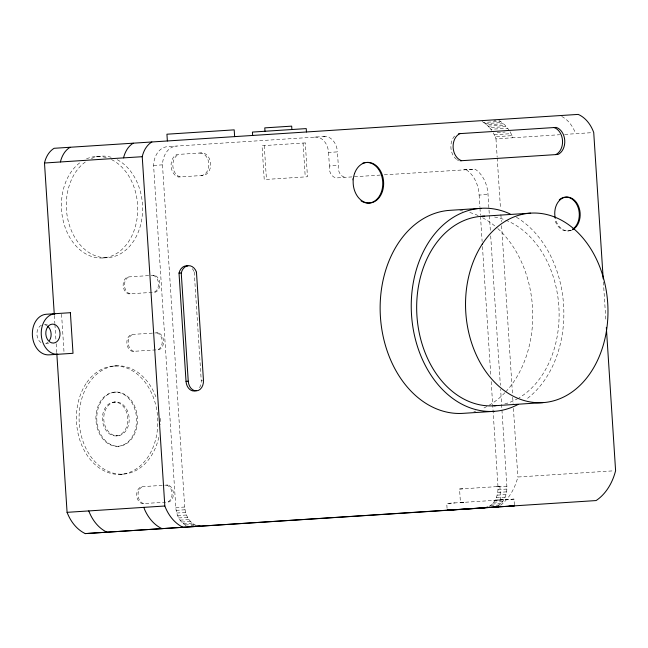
<?xml version="1.0" encoding="UTF-8"?>
<svg xmlns="http://www.w3.org/2000/svg" width="648" height="648" viewBox="0 0 648 648"><rect width="100%" height="100%" fill="white"/><g stroke="black" fill="none" stroke-linecap="round" stroke-linejoin="round"><path stroke-width="0.49" stroke-dasharray="3.24 2.43" d="M489.151 506.347C495.809 502.459 498.369 494.116 497.988 486.778L491.135 380.797M497.397 506.161C504.476 502.419 507.295 493.792 506.882 486.203L500.612 389.302M497.194 132.581L505.108 132.046M493.233 132.84L495.177 136.777L512.009 135.643L512.803 137.765L559.678 134.727M463.806 502.346L460.436 502.565L459.562 489.029L499.924 486.421L500.45 499.973M447.063 508.283L446.747 503.447L455.034 502.913M460.436 502.565L465.41 502.24M514.39 504.897L514.01 499.098L491.856 500.531M482.128 121.524L483.74 122.472L500.531 121.379L505.011 125.129L508.931 129.883M483.74 122.472L486.81 124.805L503.601 123.711M325.085 136.469L167.532 146.659A20.347 15.236 86.3 0 0 153.592 165.426L175.811 507.611C176.313 514.763 179.715 522.474 186.511 525.633M486.81 124.805L489.621 127.672L506.42 126.563M96.277 156.468L101.161 156.152M494.254 134.768L511.053 133.666L512.009 135.643M564.667 134.403L591.721 132.67M495.177 136.777L495.987 138.866L512.803 137.765M314.539 137.149A16.224 12.15 86.3 0 1 328.544 152.458L337.422 151.883L338.305 165.418A9.68 7.25 86.3 0 0 346.048 177.293M153.592 165.426L162.478 164.851A20.347 15.236 86.3 0 1 176.418 146.084M328.536 152.458L329.411 165.993L338.305 165.418M380.246 175.082L337.163 177.868A9.68 7.25 86.3 0 1 329.411 165.993M384.272 174.822L475.13 169.193A29.379 22.008 86.3 0 1 488.017 194.497L490.431 231.838M463.903 169.671L475.13 169.193M466.244 169.776A29.379 22.008 86.3 0 1 479.131 195.072L488.017 194.497M102.838 257.969L107.73 257.653M567.672 230.98L568.555 230.915M192.213 268.661A11.024 8.254 86.3 0 1 194.23 272.103L196.449 271.958M44.404 324.632L47.361 324.437M45.627 343.578L48.592 343.383M113.611 366.031L116.276 365.861M199.471 387.69A10.174 7.622 86.3 0 0 201.228 380.368L203.456 380.222M114.485 392.137L115.376 392.081M114.048 402.068L115.385 401.987M116.235 435.91A16.953 12.701 86.3 0 0 125.566 409.82A16.953 12.701 86.3 0 0 103.623 411.237A16.953 12.701 86.3 0 0 116.235 435.91L117.572 435.82A16.953 12.701 86.3 0 0 126.903 409.73A16.953 12.701 86.3 0 0 104.952 411.148A16.953 12.701 86.3 0 0 117.572 435.82M117.993 446.278A27.127 20.315 86.3 0 0 132.921 404.538A27.127 20.315 86.3 0 0 97.808 406.806A27.127 20.315 86.3 0 0 117.993 446.278L118.876 446.213A27.127 20.315 86.3 0 0 133.812 404.474A27.127 20.315 86.3 0 0 98.69 406.75A27.127 20.315 86.3 0 0 118.876 446.221M120.617 474.296L123.282 474.125M500.596 505.27A54.732 40.994 86.3 0 0 517.857 477.017L613.583 470.829M175.811 507.611L184.696 507.036C185.198 514.431 188.876 522.393 196.061 525.382M497.988 486.778L506.882 486.203M176.126 510.357L185.012 509.782M498.004 489.629L506.89 489.054M176.726 513.038L185.612 512.463M497.721 492.44L506.606 491.864M177.593 515.589L186.478 515.014M497.146 495.153L506.031 494.578M178.71 517.979L187.596 517.404M496.279 497.721L505.165 497.146M180.055 520.15L188.941 519.575M495.153 500.094L504.039 499.519M181.61 522.069L190.496 521.494M493.784 502.216L502.67 501.641M183.327 523.697L192.213 523.122M492.205 504.055L501.09 503.48M185.198 525.001L194.084 524.426M490.431 505.57L499.316 504.995M191.12 525.698L194.084 525.512M489.621 127.672L490.909 129.284L507.692 128.199M459.562 489.029L462.931 488.811M499.924 486.421L496.554 486.632M500.799 499.948L497.429 500.167M514.01 499.098L446.747 503.447M485.303 123.574L502.062 122.545M488.252 126.174L505.011 125.129M493.962 120.803L495.939 120.682M561.727 116.454C568.49 119.985 573.115 126.644 575.643 133.699M498.895 120.504L500.531 121.379M490.909 129.284L491.719 130.434M510.057 131.722L511.053 133.666M603.393 281.937L605.937 321.303M495.987 138.866L497.162 157.035M497.227 158.039L500.491 208.51M500.88 214.569L501.341 221.64M501.601 225.674L512.438 393.239M512.698 397.273L513.086 403.331M513.419 408.378L517.857 477.017M490.69 235.88L500.353 385.268M479.131 195.072L479.909 207.182M479.974 208.194L480.435 215.258M480.5 216.27L482.128 241.501M482.46 246.548L490.747 374.738M303.053 143.062L305.24 176.896M264.263 145.565L266.45 179.399M194.23 272.103L201.228 380.368M162.478 164.851L184.696 507.036M61.568 314.264L63.998 351.896M54.351 315.471L54.869 323.546M54.934 324.551L55.914 339.698M56.173 343.732L56.765 352.82M459.861 210.551A101.728 76.189 86.3 0 1 462.866 210.956M469.784 212.512A101.728 76.189 86.3 0 1 478.111 215.541M482.647 217.769A101.728 76.189 86.3 0 1 497.162 227.983M497.899 228.647A101.728 76.189 86.3 0 1 505.651 391.943M504.978 392.648A101.728 76.189 86.3 0 1 487.742 406.037M486.867 406.507A101.728 76.189 86.3 0 1 482.468 408.613M475.81 411.043A101.728 76.189 86.3 0 1 473.858 411.593M516.415 217.266A101.728 76.189 86.3 0 1 563.687 306.812A101.728 76.189 86.3 0 1 525.65 399.735M494.521 216.999A94.948 71.11 86.3 0 1 504.881 219.85M505.788 220.199A94.948 71.11 86.3 0 1 558.762 305.216A94.948 71.11 86.3 0 1 519.032 397.856M518.189 398.35A94.948 71.11 86.3 0 1 503.707 404.263M158.809 437.319A54.254 40.638 86.3 0 1 98.091 464.738A54.254 40.638 86.3 0 1 92.51 378.416A54.254 40.638 86.3 0 1 156.249 397.783M160.388 418.373A54.254 40.638 86.3 0 1 160.437 424.456M143.654 503.569A8.691 6.504 86.3 0 1 138.04 495.437A8.691 6.504 86.3 0 1 142.56 486.648M130.094 293.803A8.691 6.504 86.3 0 1 124.473 285.671A8.691 6.504 86.3 0 1 129.001 276.882M133.812 351.321A8.691 6.504 86.3 0 1 128.191 343.189A8.691 6.504 86.3 0 1 132.719 334.4M166.577 485.101A8.732 6.545 86.3 0 1 172.076 493.233A8.732 6.545 86.3 0 1 167.67 502.014M156.735 332.845A8.732 6.545 86.3 0 1 162.227 340.986A8.732 6.545 86.3 0 1 157.829 349.766M153.009 275.335A8.732 6.545 86.3 0 1 158.509 283.476A8.732 6.545 86.3 0 1 154.103 292.248M117.264 159.716A50.86 38.094 86.3 0 1 136.185 236.682A50.86 38.094 86.3 0 1 76.181 239.598A50.86 38.094 86.3 0 1 86.459 161.214M91.433 158.517A50.86 38.094 86.3 0 1 111.116 157.245M111.513 159.594A50.86 38.094 86.3 0 1 131.795 236.002A50.86 38.094 86.3 0 1 71.92 240.837A50.86 38.094 86.3 0 1 80.773 162.081M86.549 158.833A50.86 38.094 86.3 0 1 106.232 157.561M180.103 176.912A11.664 8.74 86.3 0 1 172.862 166.074A11.664 8.74 86.3 0 1 178.646 154.394M323.425 136.574A16.224 12.15 86.3 0 1 337.43 151.883M199.681 153.033A11.283 8.448 86.3 0 1 208.842 163.75A11.283 8.448 86.3 0 1 201.139 175.551M571.803 230.129A16.953 12.701 86.3 0 1 555.506 219.17M41.01 342.606A9.493 7.112 86.3 0 1 36.912 333.388A9.493 7.112 86.3 0 1 41.602 325.134M45.271 324.899A9.493 7.112 86.3 0 1 47.045 325.733M48.106 342.144A9.493 7.112 86.3 0 1 46.454 343.205M352.31 180.201A20.347 15.236 86.3 0 1 352.488 178.459M570.912 230.186A16.953 12.701 86.3 0 1 554.615 219.226M458.654 160.574A14.126 10.579 86.3 0 1 457.229 159.829M456.548 159.359A14.126 10.579 86.3 0 1 455.009 135.61M305.273 142.916L262.043 145.711L264.23 179.545L307.468 176.75L305.273 142.916M201.455 152.92L176.872 154.508A11.664 8.74 86.3 0 0 171.088 166.188A11.664 8.74 86.3 0 0 178.322 177.034L202.913 175.438A11.283 8.448 86.3 0 0 210.624 163.636A11.283 8.448 86.3 0 0 201.455 152.92M154.346 275.246L127.664 276.971A8.691 6.504 86.3 0 0 123.144 285.76A8.691 6.504 86.3 0 0 128.758 293.892L155.439 292.167A8.732 6.545 86.3 0 0 159.845 283.387A8.732 6.545 86.3 0 0 154.346 275.246M158.063 332.764L131.382 334.49A8.691 6.504 86.3 0 0 126.862 343.278A8.691 6.504 86.3 0 0 132.476 351.41L159.157 349.677A8.732 6.545 86.3 0 0 163.563 340.905A8.732 6.545 86.3 0 0 158.063 332.764M167.913 485.012L141.232 486.737A8.691 6.504 86.3 0 0 136.704 495.526A8.691 6.504 86.3 0 0 142.325 503.658L169.007 501.933A8.732 6.545 86.3 0 0 173.405 493.152A8.732 6.545 86.3 0 0 167.913 485.012M85.965 383.729A54.254 40.638 86.3 0 0 109.998 473.137A54.254 40.638 86.3 0 0 155.374 403.623A54.254 40.638 86.3 0 0 85.965 383.729"/><path stroke-width="0.97" d="M54.286 314.458L44.493 163.029L60.41 161.968C61.746 156.152 64.857 150.449 70.065 147.266M60.41 161.968L123.533 157.877C124.959 152.078 127.996 146.383 133.204 143.184M67.076 512.333A41.261 30.902 86.3 0 0 85.269 533.596L484.364 507.919L487.831 506.995M495.364 506.947L496.716 506.42M494.659 507.084L493.25 507.344L498.361 506.882M458.646 133.707L556.178 127.405A14.086 10.546 86.3 0 1 564.748 140.438A14.086 10.546 86.3 0 1 557.936 154.467L460.137 160.793M480.978 208.324L449.882 210.333A101.728 76.189 86.3 0 0 380.416 316.751A101.728 76.189 86.3 0 0 463.012 413.351L494.108 411.326M481.756 216.311L530.631 213.151M196.231 390.533A10.174 7.622 86.3 0 1 186.025 381.348L179.018 273.083L181.246 272.938A11.024 8.254 86.3 0 1 188.406 265.68A11.024 8.254 86.3 0 1 196.449 271.958L203.456 380.222A10.174 7.622 86.3 0 1 196.506 390.866A10.174 7.622 86.3 0 1 188.244 381.21L181.246 272.938M186.025 381.348L188.244 381.21M494.011 405.778L542.886 402.619M183.011 527.27A41.261 30.902 86.3 0 1 164.819 506.007L67.076 512.333L56.83 353.832M195.137 526.168L200.175 526.192L189.216 526.549M486.478 507.522L493.387 507.076M85.269 533.596L596.103 500.564A54.732 40.994 86.3 0 0 615.6 470.699L606.334 327.361M452.798 509.855L447.185 510.219L514.447 505.861L508.834 506.226M123.533 157.877L142.236 156.703A24.697 18.5 86.3 0 1 151.851 141.977M88.736 510.932L89.764 513.337A41.261 30.91 86.3 0 0 106.961 532.194M143.848 507.368L144.739 509.782A41.261 30.91 86.3 0 0 161.935 528.638M603.199 278.907L593.73 132.54A33.178 24.851 86.3 0 0 578.219 114.404L54.108 148.295A24.697 18.5 86.3 0 0 44.493 163.029M306.455 131.981L306.237 128.596L252.428 132.079L252.647 135.456M291.892 129.527L291.673 126.141L264.773 127.883L264.991 131.261M234.633 136.623L234.195 129.859L166.933 134.209L167.37 140.972M142.236 156.703L164.827 506.007M517.971 404.498A101.728 76.189 86.3 0 1 411.35 311.558A101.728 76.189 86.3 0 1 510.122 213.945M495.947 405.632A94.948 71.11 86.3 0 1 416.883 314.985A94.948 71.11 86.3 0 1 484.68 216.189M555.295 218.327A16.953 12.701 86.3 0 1 563.282 197.802A16.953 12.701 86.3 0 1 579.304 208.413A16.953 12.701 86.3 0 1 572.573 229.765M179.018 273.083A11.024 8.254 86.3 0 1 187.807 265.931M461.611 160.696A14.126 10.579 86.3 0 1 453.138 147.655A14.126 10.579 86.3 0 1 459.861 133.626M57.81 354.286A20.347 15.236 86.3 0 1 41.286 334.967A20.347 15.236 86.3 0 1 55.177 313.681M47.596 326.147A9.493 7.112 86.3 0 1 49.475 340.54M362.305 163.409A20.347 15.236 86.3 0 1 382.757 184.437A20.347 15.236 86.3 0 1 361.041 200.84M559.289 199.819A16.953 12.701 86.3 0 1 562.237 197.932M563.023 197.624A16.953 12.701 86.3 0 1 564.659 197.227M565.477 197.138A16.953 12.701 86.3 0 1 578.794 209.952A16.953 12.701 86.3 0 1 572.435 229.376M553.959 127.543A14.086 10.546 86.3 0 1 562.521 140.584A14.086 10.546 86.3 0 1 555.709 154.613M70.389 312.701L46.291 314.264A20.347 15.236 86.3 0 0 32.4 335.543A20.347 15.236 86.3 0 0 48.924 354.861L73.013 353.306L70.389 312.701M482.25 244.126A94.948 71.11 86.3 0 0 524.305 400.594A94.948 71.11 86.3 0 0 603.717 278.94A94.948 71.11 86.3 0 0 482.25 244.126M354.578 173.405A20.347 15.236 86.3 0 0 369.716 203.01A20.347 15.236 86.3 0 0 380.911 171.704A20.347 15.236 86.3 0 0 354.578 173.405M47.466 327.216A9.493 7.112 86.3 0 0 51.67 342.865A9.493 7.112 86.3 0 0 59.608 330.699A9.493 7.112 86.3 0 0 47.466 327.216"/></g></svg>
